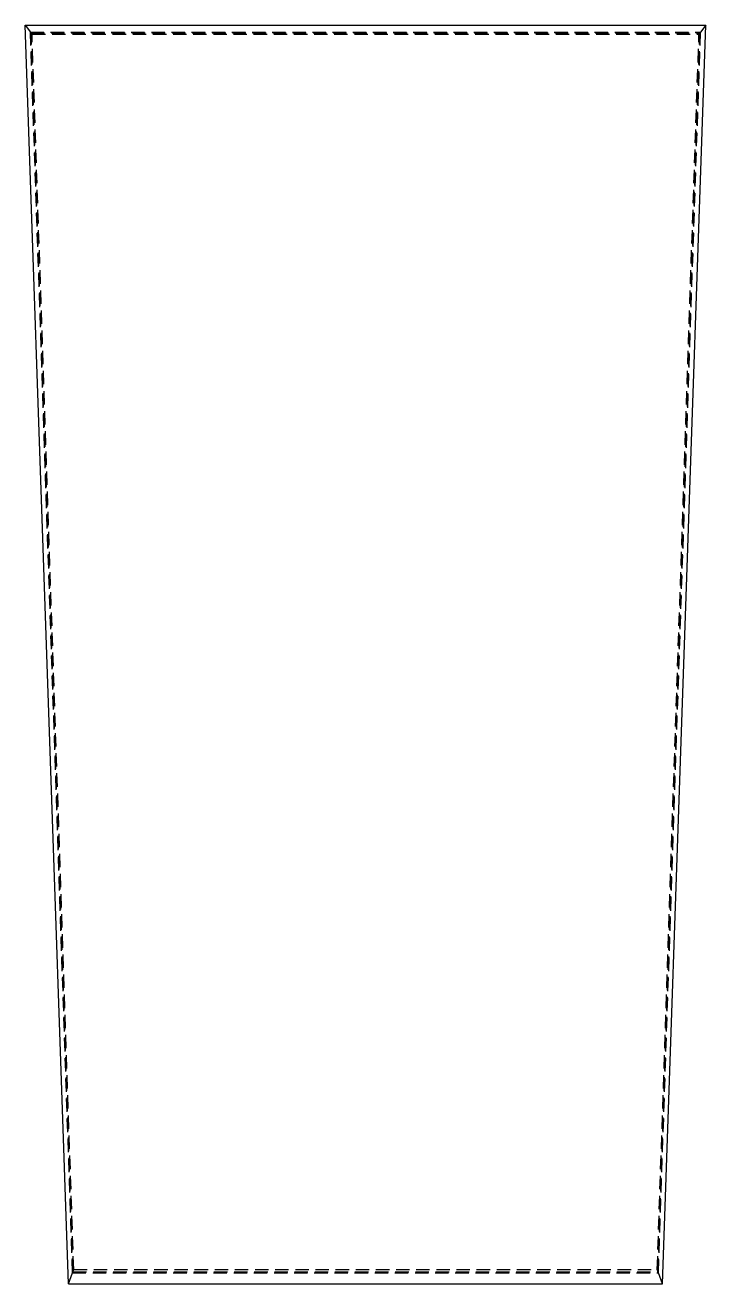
# Model space of a CAD drawing. Header units: millimetres. Extents: x -161 to 161, y -279 to 317.
import ezdxf

# ---------------------------------------------------------------- set-up
doc = ezdxf.new("R2010")
doc.units = ezdxf.units.MM
doc.linetypes.add('HIDDEN', pattern=[9.525, 6.35, -3.175])
doc.layers.add('hidden', color=7, linetype='HIDDEN')
doc.layers.add('visible', color=7, linetype='CONTINUOUS')

msp = doc.modelspace()

# ---------------------------------------------------------------- linework, layer by layer
at = {"layer": 'hidden'}
for p, q in [((-160.9, 317), (-158.4, 313.68)), ((160.9, 317), (158.4, 313.68)), ((-158.4, 313.68), (158.4, 313.68)), ((-138.51, -273.31), (-158.4, 313.68)), ((-158.15, 313.35), (-157.66, 312.7)), ((-158.15, 313.35), (158.15, 313.35)), ((-138.32, -272.8), (-158.15, 313.35)), ((-157.66, 312.7), (157.66, 312.7)), ((-137.95, -271.78), (-157.66, 312.7)), ((137.95, -271.78), (157.66, 312.7)), ((138.32, -272.8), (158.15, 313.35)), ((138.51, -273.31), (158.4, 313.68)), ((158.15, 313.35), (157.66, 312.7)), ((-140.42, -278.5), (-138.51, -273.31)), ((-138.51, -273.31), (138.51, -273.31)), ((-138.32, -272.8), (-137.95, -271.78)), ((-138.32, -272.8), (138.32, -272.8)), ((-137.95, -271.78), (137.95, -271.78)), ((138.32, -272.8), (137.95, -271.78)), ((140.42, -278.5), (138.51, -273.31))]:
    msp.add_line(p, q, dxfattribs=at)
at = {"layer": 'visible'}
for p, q in [((-160.9, 317), (160.9, 317)), ((-140.42, -278.5), (-160.9, 317)), ((140.42, -278.5), (160.9, 317)), ((-140.42, -278.5), (140.42, -278.5))]:
    msp.add_line(p, q, dxfattribs=at)

doc.saveas('drawing.dxf')
